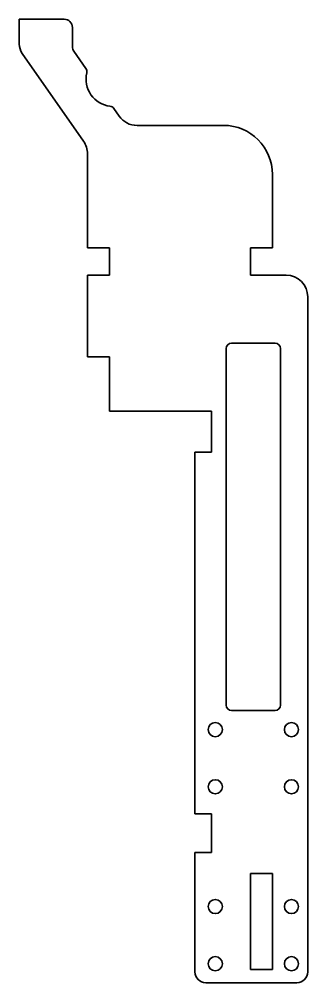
# Model space of a CAD drawing. Header units: inches. Extents: x 0 to 106, y 0 to 354.
import ezdxf

# ---------------------------------------------------------------- set-up
doc = ezdxf.new("R2010")
doc.units = ezdxf.units.IN
doc.header["$MEASUREMENT"] = 0
doc.layers.add('SIMUMAK Visible (ISO)', color=7, linetype='Continuous', lineweight=35)

# ---------------------------------------------------------------- blocks, each defined once
blk = doc.blocks.new('CD-IND-30-MEDCSU-02_Sheet_4_CD-IND-30-MEDCSU-02')
at = {"layer": 'SIMUMAK Visible (ISO)'}
for p, q in [((-36.52, 177), (-53.06, 177)), ((-53.06, 177), (-53.06, 167.89)), ((-33.52, 166.95), (-33.52, 174)), ((-29.39, 132.2), (-51.97, 164.45)), ((-32.98, 165.23), (-28.54, 158.89)), ((-18.28, 144.23), (-16.31, 141.41)), ((-9.75, 138), (22.06, 138)), ((-27.94, 127.61), (-27.94, 93.05)), ((40.06, 93.05), (40.06, 120)), ((-27.94, 93.05), (-19.89, 93.05)), ((-19.89, 93.05), (-19.89, 82.95)), ((32.01, 93.05), (40.06, 93.05)), ((32.01, 83), (32.01, 93.05)), ((-19.89, 82.95), (-27.94, 82.95)), ((-27.94, 53), (-27.94, 82.95)), ((45.06, 83), (32.01, 83)), ((53.06, 75), (53.06, -173)), ((25.06, 58), (41.06, 58)), ((23.06, -75), (23.06, 56)), ((43.06, 56), (43.06, -75)), ((-27.94, 53), (-19.89, 53)), ((-19.89, 53), (-19.89, 33)), ((17.66, 33), (-19.89, 33)), ((17.66, 33), (17.66, 17.9)), ((17.66, 17.9), (11.56, 17.9)), ((11.56, -114.9), (11.56, 17.9)), ((41.06, -77), (25.06, -77)), ((11.56, -114.9), (17.61, -114.9)), ((17.61, -114.9), (17.61, -129.1)), ((11.56, -129.1), (11.56, -173)), ((17.61, -129.1), (11.56, -129.1)), ((32.01, -172.1), (32.01, -136.9)), ((32.01, -136.9), (40.11, -136.9)), ((40.11, -136.9), (40.11, -172.1)), ((40.11, -172.1), (32.01, -172.1)), ((49.06, -177), (15.56, -177))]:
    blk.add_line(p, q, dxfattribs=at)
for centre in [(19.06, -84), (47.06, -84), (19.06, -105), (47.06, -105), (19.06, -149), (47.06, -149), (19.06, -170), (47.06, -170)]:
    blk.add_circle(centre, 2.6, dxfattribs=at)
at = {"layer": 'SIMUMAK Visible (ISO)', "extrusion": (0, 0, -1)}
for centre, radius, start, end in [((36.52, 174), 3, 90, 180), ((47.06, 167.89), 6, 325, 0), ((18.5, 155), 10, 276.8103, 13.1897), ((30.18, 157.74), 2, 145, 193.1897), ((19.92, 143.08), 2, 96.8103, 145), ((-22.06, 120), 18, 90, 180), ((-45.06, 75), 8, 90, 180), ((-15.56, -173), 4, 270, 0), ((-49.06, -173), 4, 180, 270)]:
    blk.add_arc(centre, radius, start, end, dxfattribs=at)
at = {"layer": 'SIMUMAK Visible (ISO)'}
for centre, radius, start, end in [((-30.52, 166.95), 3, 180, 215), ((-9.75, 146), 8, 215, 270), ((-35.94, 127.61), 8, 360, 35), ((25.06, 56), 2, 90, 180), ((41.06, 56), 2, 360, 90), ((25.06, -75), 2, 180, 270), ((41.06, -75), 2, 270, 0)]:
    blk.add_arc(centre, radius, start, end, dxfattribs=at)

msp = doc.modelspace()

# ---------------------------------------------------------------- block references
msp.add_blockref('CD-IND-30-MEDCSU-02_Sheet_4_CD-IND-30-MEDCSU-02', (53.06, 177))

doc.saveas('drawing.dxf')
